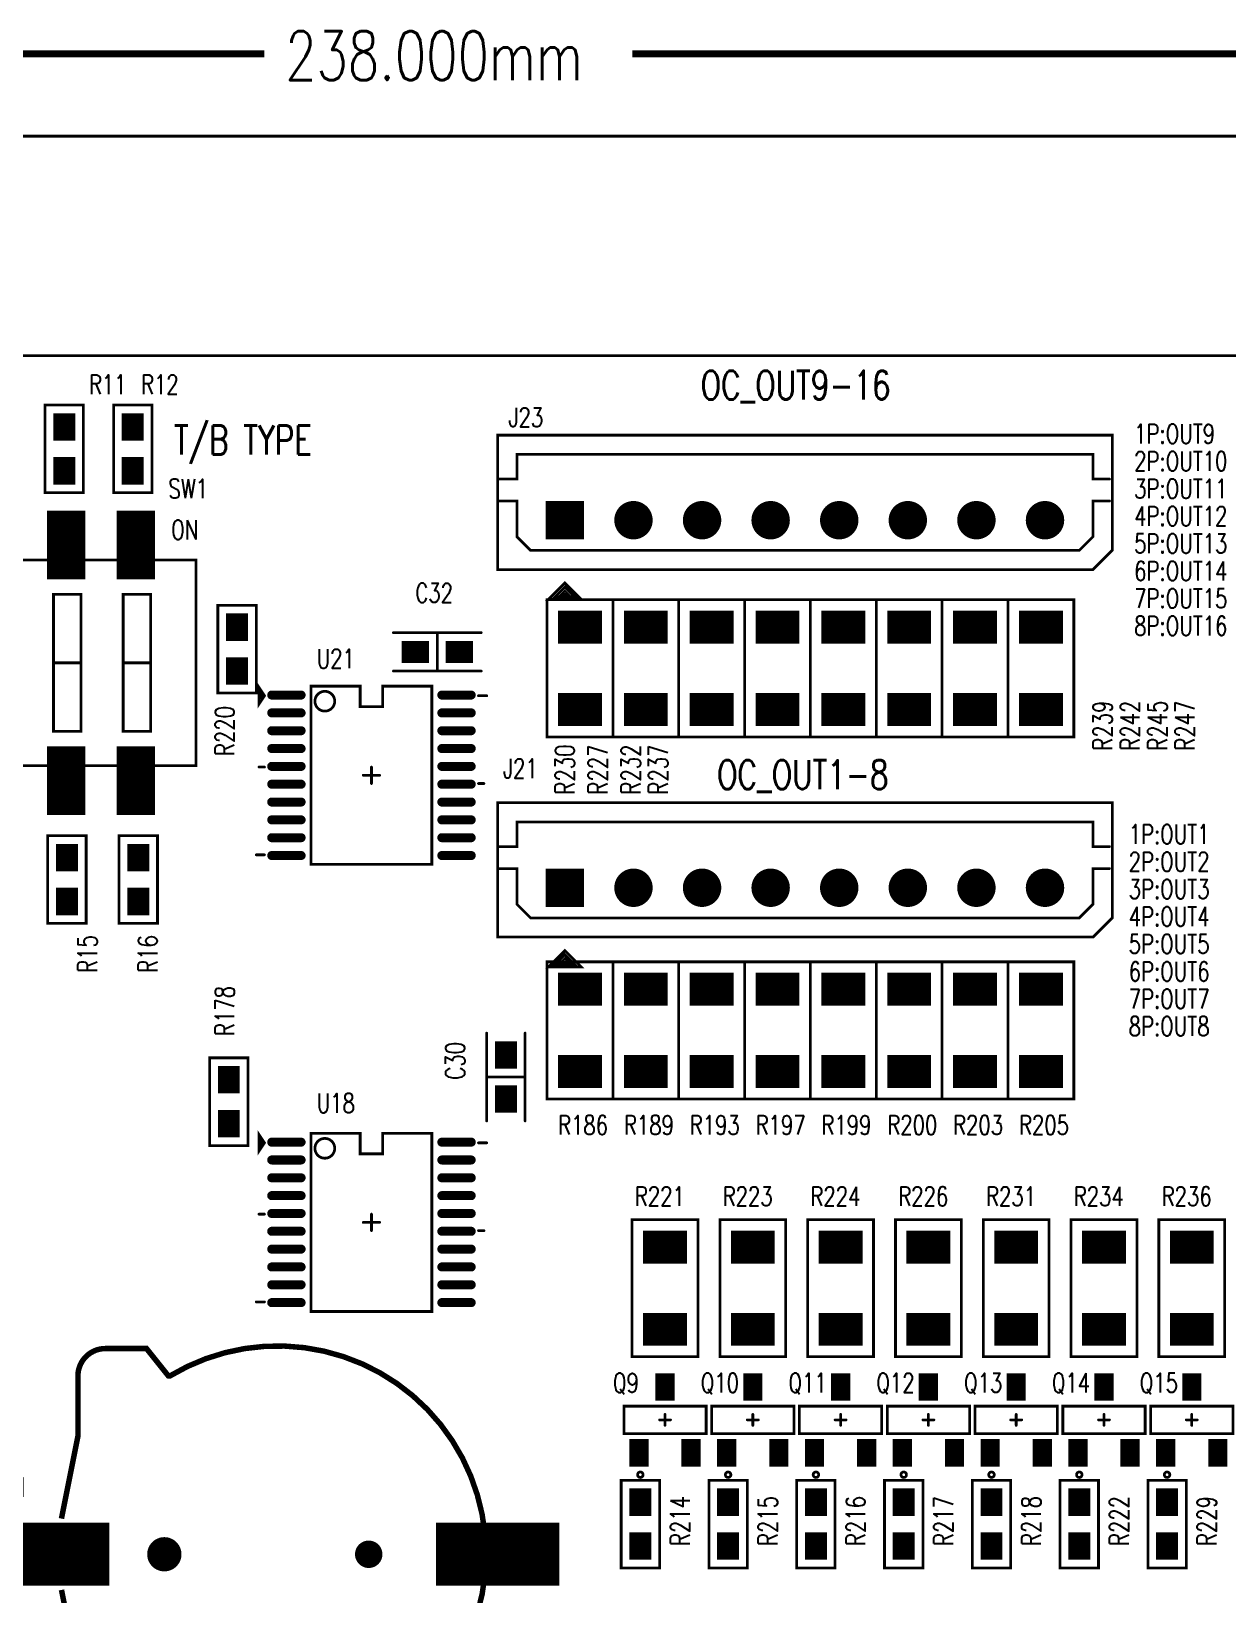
# Model space of a CAD drawing. Extents: x -22 to 239, y -29 to 162.
# Drawn here: x 103.8 to 147.4, y 104.8 to 161.8 of the extents above; entities that cross this region are included whole.
import ezdxf

# ---------------------------------------------------------------- set-up
doc = ezdxf.new("R2010")
doc.units = 0
doc.linetypes.add('TRMIDX_2048', pattern=[2, 1, 1])
for name, color, linetype in [('2D_LINE_00', 150, 'CONTINUOUS'), ('BOARD_OUTLINE_00', 255, 'CONTINUOUS'), ('DIMENSION1_01', 255, 'CONTINUOUS'), ('DIMENSION2_01', 255, 'CONTINUOUS'), ('DRIL_NPLTE_THRU_01', 5, 'CONTINUOUS'), ('DRIL_NPLTE_THRU_02', 106, 'CONTINUOUS'), ('DRIL_NPLTE_THRU_03', 96, 'CONTINUOUS'), ('DRIL_NPLTE_THRU_04', 34, 'CONTINUOUS'), ('DRIL_PLTE_THRU_01', 5, 'CONTINUOUS'), ('DRIL_PLTE_THRU_02', 106, 'CONTINUOUS'), ('DRIL_PLTE_THRU_03', 96, 'CONTINUOUS'), ('DRIL_PLTE_THRU_04', 34, 'CONTINUOUS'), ('DRIL_SYMBOL', 255, 'CONTINUOUS'), ('PADS_BOT', 43, 'CONTINUOUS'), ('PADS_INNER', 186, 'CONTINUOUS'), ('PADS_TOP', 186, 'CONTINUOUS'), ('PART_NAME_01', 3, 'CONTINUOUS'), ('PART_TOP_2DLINE_00', 150, 'CONTINUOUS'), ('PART_TOP_2DLINE_01', 150, 'CONTINUOUS'), ('PART_TOP_TEXT_126', 255, 'CONTINUOUS'), ('TEXT_01', 130, 'CONTINUOUS'), ('TEXT_126', 255, 'CONTINUOUS')]:
    doc.layers.add(name, color=color, linetype=linetype)
doc.styles.add('W0$1', font='simplex', dxfattribs={"width": 0.75})
doc.styles.add('W0$15', font='simplex', dxfattribs={"width": 0.75})
doc.styles.add('W0$254', font='simplex', dxfattribs={"width": 0.75})

# ---------------------------------------------------------------- blocks, each defined once
blk = doc.blocks.new('BOARD_100')
at = {"layer": 'BOARD_OUTLINE_00', "const_width": 0.1}
blk.add_lwpolyline([(0, -1, -0.414214), (1, 0), (237, 0, -0.414214), (238, -1), (238, -149, -0.414214), (237, -150), (1, -150, -0.414214), (0, -149)], format="xyb", close=True, dxfattribs=at)
blk = doc.blocks.new('D_1dfeghi_98')
at = {"layer": 'DIMENSION1_01', "linetype": 'TRMIDX_2048', "const_width": 0.254}
blk.add_lwpolyline([(0, 11), (112.292, 11)], dxfattribs=at)
at = {"layer": 'DIMENSION2_01', "linetype": 'TRMIDX_2048', "const_width": 0.254}
blk.add_lwpolyline([(238, 11), (125.708, 11)], dxfattribs=at)
at = {"layer": 'TEXT_01', "style": 'W0$254', "width": 0.75}
blk.add_text('238.000mm', height=1.778, dxfattribs=at).set_placement((113.054, 10.047))
blk = doc.blocks.new('DRAWING_130')
at = {"layer": '2D_LINE_00', "const_width": 0.1}
blk.add_lwpolyline([(0.052, -1.226), (238.052, -1.226), (238.052, -9.226), (0.052, -9.226)], close=True, dxfattribs=at)
blk = doc.blocks.new('SMOOTH_0$1')
at = {"const_width": 0.05}
blk.add_lwpolyline([(-0.025, 0, 1), (0.025, 0, 1)], format="xyb", close=True, dxfattribs=at)
blk = doc.blocks.new('PART_BODY_TOP_31')
at = {"layer": 'PART_TOP_2DLINE_00', "const_width": 0.1}
for points in [[(8.75, 2.29), (9.35, 2.89), (8.15, 2.89), (8.75, 2.29)], [(11.2, -0.7), (10.5, -0.7), (10.5, 0.6), (10, 1.1), (-10, 1.1), (-10.5, 0.6), (-10.5, -0.7), (-11.1, -0.7)], [(11.2, -1.5), (10.5, -1.5), (10.5, -2.4), (-10.5, -2.4), (-10.5, -1.5), (-11.1, -1.5)]]:
    blk.add_lwpolyline(points, dxfattribs=at)
blk.add_lwpolyline([(11.2, -3.1), (11.2, 1.8), (-10.5, 1.8), (-11.2, 1.1), (-11.2, -3.1)], close=True, dxfattribs=at)
at = {"layer": 'PART_TOP_2DLINE_01', "const_width": 0.1}
for points in [[(8.75, 2.44), (9.1, 2.79), (8.4, 2.79), (8.75, 2.44)], [(8.75, 2.59), (8.85, 2.69), (8.65, 2.69), (8.75, 2.59)]]:
    blk.add_lwpolyline(points, dxfattribs=at)
at = {"layer": 'PART_TOP_2DLINE_00'}
for p in [(8.15, 2.89), (9.35, 2.89), (8.75, 2.29), (8.75, 2.29), (-10.5, 1.8), (11.2, 1.8), (-11.2, 1.1), (-10, 1.1), (10, 1.1), (-10.5, 0.6), (10.5, 0.6), (-11.1, -0.7), (-10.5, -0.7), (10.5, -0.7), (11.2, -0.7), (-11.1, -1.5), (-10.5, -1.5), (10.5, -1.5), (11.2, -1.5), (-10.5, -2.4), (10.5, -2.4), (-11.2, -3.1), (11.2, -3.1)]:
    blk.add_blockref('SMOOTH_0$1', p, dxfattribs=at)
at = {"layer": 'PART_TOP_2DLINE_01'}
for p in [(8.4, 2.79), (8.65, 2.69), (8.75, 2.59), (8.75, 2.59), (8.75, 2.44), (8.75, 2.44), (8.85, 2.69), (9.1, 2.79)]:
    blk.add_blockref('SMOOTH_0$1', p, dxfattribs=at)
blk = doc.blocks.new('DRIL_SYMBOL_0$9')
at = {"layer": 'DRIL_SYMBOL', "const_width": 0.0508}
for points in [[(-0.254, 0), (0.254, 0)], [(0, -0.254), (0, 0.254)]]:
    blk.add_lwpolyline(points, dxfattribs=at)
blk = doc.blocks.new('DRIL_HOLE_0$9')
at = {"const_width": 0.45}
blk.add_lwpolyline([(-0.225, 0, 1), (0.225, 0, 1)], format="xyb", close=True, dxfattribs=at)
blk.add_blockref('DRIL_SYMBOL_0$9', (0, 0))
blk = doc.blocks.new('PAD_19')
at = {"const_width": 0.7}
blk.add_lwpolyline([(0, -0.35, 1), (0, 0.35, 1)], format="xyb", close=True, dxfattribs=at)
blk = doc.blocks.new('PAD_20')
at = {"const_width": 1.4}
blk.add_lwpolyline([(-0.7, 0), (0.7, 0)], dxfattribs=at)
blk = doc.blocks.new('STK_TOP_132')
at = {"layer": 'DRIL_PLTE_THRU_01'}
blk.add_blockref('DRIL_HOLE_0$9', (0, 0), dxfattribs=at)
at = {"layer": 'DRIL_PLTE_THRU_02'}
blk.add_blockref('DRIL_HOLE_0$9', (0, 0), dxfattribs=at)
at = {"layer": 'DRIL_PLTE_THRU_03'}
blk.add_blockref('DRIL_HOLE_0$9', (0, 0), dxfattribs=at)
at = {"layer": 'DRIL_PLTE_THRU_04'}
blk.add_blockref('DRIL_HOLE_0$9', (0, 0), dxfattribs=at)
at = {"layer": 'PADS_BOT'}
blk.add_blockref('PAD_20', (0, 0), dxfattribs=at)
at = {"layer": 'PADS_INNER'}
blk.add_blockref('PAD_19', (0, 0), dxfattribs=at)
at = {"layer": 'PADS_TOP'}
blk.add_blockref('PAD_20', (0, 0), dxfattribs=at)
blk = doc.blocks.new('STK_TOP_131')
at = {"layer": 'DRIL_PLTE_THRU_01'}
blk.add_blockref('DRIL_HOLE_0$9', (0, 0), dxfattribs=at)
at = {"layer": 'DRIL_PLTE_THRU_02'}
blk.add_blockref('DRIL_HOLE_0$9', (0, 0), dxfattribs=at)
at = {"layer": 'DRIL_PLTE_THRU_03'}
blk.add_blockref('DRIL_HOLE_0$9', (0, 0), dxfattribs=at)
at = {"layer": 'DRIL_PLTE_THRU_04'}
blk.add_blockref('DRIL_HOLE_0$9', (0, 0), dxfattribs=at)
at = {"layer": 'PADS_BOT'}
blk.add_blockref('PAD_19', (0, 0), dxfattribs=at)
at = {"layer": 'PADS_INNER'}
blk.add_blockref('PAD_19', (0, 0), dxfattribs=at)
at = {"layer": 'PADS_TOP'}
blk.add_blockref('PAD_19', (0, 0), dxfattribs=at)
blk = doc.blocks.new('SYM_TOP_34')
for name, p in [('PART_BODY_TOP_31', (0, 0)), ('STK_TOP_131', (-8.75, 0)), ('STK_TOP_131', (-6.25, 0)), ('STK_TOP_131', (-3.75, 0)), ('STK_TOP_131', (-1.25, 0)), ('STK_TOP_131', (1.25, 0)), ('STK_TOP_131', (3.75, 0)), ('STK_TOP_131', (6.25, 0)), ('STK_TOP_132', (8.75, 0))]:
    blk.add_blockref(name, p)
blk = doc.blocks.new('PART_TOP_40')
blk.add_blockref('SYM_TOP_34', (0, 0))
at = {"layer": 'PART_NAME_01', "style": 'W0$1', "width": 0.75}
blk.add_text('J21', height=0.7, rotation=180, dxfattribs=at).set_placement((11, -4))
blk = doc.blocks.new('PART_TOP_41')
blk.add_blockref('SYM_TOP_34', (0, 0))
at = {"layer": 'PART_NAME_01', "style": 'W0$1', "width": 0.75}
blk.add_text('J23', height=0.7, rotation=180, dxfattribs=at).set_placement((10.8, -3.4))
blk = doc.blocks.new('PART_BODY_TOP_36')
at = {"layer": 'PART_TOP_2DLINE_00', "const_width": 0.1}
for points in [[(-1.599946, 0.700024), (1.599946, 0.700024)], [(0, 0.700024), (0, -0.700024)], [(-1.599946, -0.700024), (1.599946, -0.700024)]]:
    blk.add_lwpolyline(points, dxfattribs=at)
at = {"layer": 'PART_TOP_2DLINE_00'}
for p in [(-1.599946, 0.700024), (0, 0.700024), (1.599946, 0.700024), (-1.599946, -0.700024), (0, -0.700024), (1.599946, -0.700024)]:
    blk.add_blockref('SMOOTH_0$1', p, dxfattribs=at)
blk = doc.blocks.new('DRIL_HOLE_0')
blk.add_lwpolyline([(0, 0, 1), (0, 0, 1)], format="xyb", close=True)
blk = doc.blocks.new('PAD_1')
blk.add_lwpolyline([(0, 0, 1), (0, 0, 1)], format="xyb", close=True)
blk = doc.blocks.new('PAD_25')
at = {"const_width": 0.8}
blk.add_lwpolyline([(-0.5, 0), (0.5, 0)], dxfattribs=at)
blk = doc.blocks.new('STK_TOP_43')
at = {"layer": 'DRIL_NPLTE_THRU_01'}
blk.add_blockref('DRIL_HOLE_0', (0, 0), dxfattribs=at)
at = {"layer": 'DRIL_NPLTE_THRU_02'}
blk.add_blockref('DRIL_HOLE_0', (0, 0), dxfattribs=at)
at = {"layer": 'DRIL_NPLTE_THRU_03'}
blk.add_blockref('DRIL_HOLE_0', (0, 0), dxfattribs=at)
at = {"layer": 'DRIL_NPLTE_THRU_04'}
blk.add_blockref('DRIL_HOLE_0', (0, 0), dxfattribs=at)
at = {"layer": 'PADS_BOT'}
blk.add_blockref('PAD_1', (0, 0), dxfattribs=at)
at = {"layer": 'PADS_INNER'}
blk.add_blockref('PAD_1', (0, 0), dxfattribs=at)
at = {"layer": 'PADS_TOP'}
blk.add_blockref('PAD_25', (0, 0), dxfattribs=at)
blk = doc.blocks.new('SYM_TOP_39')
for name, p in [('PART_BODY_TOP_36', (0, 0)), ('STK_TOP_43', (-0.8001, 0)), ('STK_TOP_43', (0.8001, 0))]:
    blk.add_blockref(name, p)
blk = doc.blocks.new('PART_TOP_73')
blk.add_blockref('SYM_TOP_39', (0, 0))
at = {"layer": 'PART_NAME_01', "style": 'W0$1', "width": 0.75}
blk.add_text('C30', height=0.7, rotation=180, dxfattribs=at).set_placement((0.1, -1.5))
blk = doc.blocks.new('PART_TOP_75')
blk.add_blockref('SYM_TOP_39', (0, 0))
at = {"layer": 'PART_NAME_01', "style": 'W0$1', "width": 0.75}
blk.add_text('C32', height=0.7, rotation=180, dxfattribs=at).set_placement((0.8, -1.8))
blk = doc.blocks.new('PART_BODY_TOP_45')
at = {"layer": 'PART_TOP_2DLINE_00', "const_width": 0.1}
blk.add_lwpolyline([(-1.599946, 0.700024), (1.599946, 0.700024), (1.599946, -0.700024), (-1.599946, -0.700024), (-1.599946, 0.700024)], dxfattribs=at)
at = {"layer": 'PART_TOP_2DLINE_00'}
for p in [(-1.599946, 0.700024), (-1.599946, 0.700024), (1.599946, 0.700024), (-1.599946, -0.700024), (1.599946, -0.700024)]:
    blk.add_blockref('SMOOTH_0$1', p, dxfattribs=at)
blk = doc.blocks.new('SYM_TOP_48')
for name, p in [('PART_BODY_TOP_45', (0, 0)), ('STK_TOP_43', (-0.8001, 0)), ('STK_TOP_43', (0.8001, 0))]:
    blk.add_blockref(name, p)
blk = doc.blocks.new('PART_TOP_176')
blk.add_blockref('SYM_TOP_48', (0, 0))
at = {"layer": 'PART_NAME_01', "style": 'W0$1', "width": 0.75}
blk.add_text('R11', height=0.7, rotation=270, dxfattribs=at).set_placement((2, -0.9))
blk = doc.blocks.new('PART_TOP_187')
blk.add_blockref('SYM_TOP_48', (0, 0))
at = {"layer": 'PART_NAME_01', "style": 'W0$1', "width": 0.75}
blk.add_text('R12', height=0.7, rotation=270, dxfattribs=at).set_placement((2, -0.3))
blk = doc.blocks.new('PART_TOP_220')
blk.add_blockref('SYM_TOP_48', (0, 0))
at = {"layer": 'PART_NAME_01', "style": 'W0$1', "width": 0.75}
blk.add_text('R15', height=0.7, dxfattribs=at).set_placement((-3.4, -1.1))
blk = doc.blocks.new('PART_TOP_231')
blk.add_blockref('SYM_TOP_48', (0, 0))
at = {"layer": 'PART_NAME_01', "style": 'W0$1', "width": 0.75}
blk.add_text('R16', height=0.7, dxfattribs=at).set_placement((-3.4, -0.7))
blk = doc.blocks.new('PART_TOP_251')
blk.add_blockref('SYM_TOP_48', (0, 0))
at = {"layer": 'PART_NAME_01', "style": 'W0$1', "width": 0.75}
blk.add_text('R178', height=0.7, rotation=180, dxfattribs=at).set_placement((-2.4, 0.2))
blk = doc.blocks.new('PART_TOP_276')
blk.add_blockref('SYM_TOP_48', (0, 0))
at = {"layer": 'PART_NAME_01', "style": 'W0$1', "width": 0.75}
blk.add_text('R214', height=0.7, dxfattribs=at).set_placement((-0.8, -1.8))
blk = doc.blocks.new('PART_TOP_277')
blk.add_blockref('SYM_TOP_48', (0, 0))
at = {"layer": 'PART_NAME_01', "style": 'W0$1', "width": 0.75}
blk.add_text('R215', height=0.7, dxfattribs=at).set_placement((-0.8, -1.8))
blk = doc.blocks.new('PART_TOP_278')
blk.add_blockref('SYM_TOP_48', (0, 0))
at = {"layer": 'PART_NAME_01', "style": 'W0$1', "width": 0.75}
blk.add_text('R216', height=0.7, dxfattribs=at).set_placement((-0.8, -1.8))
blk = doc.blocks.new('PART_TOP_279')
blk.add_blockref('SYM_TOP_48', (0, 0))
at = {"layer": 'PART_NAME_01', "style": 'W0$1', "width": 0.75}
blk.add_text('R217', height=0.7, dxfattribs=at).set_placement((-0.8, -1.8))
blk = doc.blocks.new('PART_TOP_280')
blk.add_blockref('SYM_TOP_48', (0, 0))
at = {"layer": 'PART_NAME_01', "style": 'W0$1', "width": 0.75}
blk.add_text('R218', height=0.7, dxfattribs=at).set_placement((-0.8, -1.8))
blk = doc.blocks.new('PART_TOP_283')
blk.add_blockref('SYM_TOP_48', (0, 0))
at = {"layer": 'PART_NAME_01', "style": 'W0$1', "width": 0.75}
blk.add_text('R220', height=0.7, rotation=180, dxfattribs=at).set_placement((3.9, -0.1))
blk = doc.blocks.new('PART_TOP_284')
blk.add_blockref('SYM_TOP_48', (0, 0))
at = {"layer": 'PART_NAME_01', "style": 'W0$1', "width": 0.75}
blk.add_text('R222', height=0.7, dxfattribs=at).set_placement((-0.8, -1.8))
blk = doc.blocks.new('PART_TOP_287')
blk.add_blockref('SYM_TOP_48', (0, 0))
at = {"layer": 'PART_NAME_01', "style": 'W0$1', "width": 0.75}
blk.add_text('R229', height=0.7, dxfattribs=at).set_placement((-0.8, -1.8))
blk = doc.blocks.new('PART_BODY_TOP_47')
at = {"layer": 'PART_TOP_2DLINE_00', "const_width": 0.1}
blk.add_lwpolyline([(-2.500122, 1.199896), (2.500122, 1.199896), (2.500122, -1.199896), (-2.500122, -1.199896), (-2.500122, 1.199896)], dxfattribs=at)
at = {"layer": 'PART_TOP_2DLINE_00'}
for p in [(-2.500122, 1.199896), (-2.500122, 1.199896), (2.500122, 1.199896), (-2.500122, -1.199896), (2.500122, -1.199896)]:
    blk.add_blockref('SMOOTH_0$1', p, dxfattribs=at)
blk = doc.blocks.new('PAD_32')
at = {"const_width": 1.2}
blk.add_lwpolyline([(-0.8, 0), (0.8, 0)], dxfattribs=at)
blk = doc.blocks.new('STK_TOP_45')
at = {"layer": 'DRIL_NPLTE_THRU_01'}
blk.add_blockref('DRIL_HOLE_0', (0, 0), dxfattribs=at)
at = {"layer": 'DRIL_NPLTE_THRU_02'}
blk.add_blockref('DRIL_HOLE_0', (0, 0), dxfattribs=at)
at = {"layer": 'DRIL_NPLTE_THRU_03'}
blk.add_blockref('DRIL_HOLE_0', (0, 0), dxfattribs=at)
at = {"layer": 'DRIL_NPLTE_THRU_04'}
blk.add_blockref('DRIL_HOLE_0', (0, 0), dxfattribs=at)
at = {"layer": 'PADS_BOT'}
blk.add_blockref('PAD_1', (0, 0), dxfattribs=at)
at = {"layer": 'PADS_INNER'}
blk.add_blockref('PAD_1', (0, 0), dxfattribs=at)
at = {"layer": 'PADS_TOP', "rotation": 90}
blk.add_blockref('PAD_32', (0, 0), dxfattribs=at)
blk = doc.blocks.new('SYM_TOP_50')
for name, p in [('PART_BODY_TOP_47', (0, 0)), ('STK_TOP_45', (-1.500124, 0)), ('STK_TOP_45', (1.500124, 0))]:
    blk.add_blockref(name, p)
blk = doc.blocks.new('PART_TOP_483')
blk.add_blockref('SYM_TOP_50', (0, 0))
at = {"layer": 'PART_NAME_01', "style": 'W0$1', "width": 0.75}
blk.add_text('R186', height=0.7, rotation=270, dxfattribs=at).set_placement((-3.8, 0.8))
blk = doc.blocks.new('PART_TOP_485')
blk.add_blockref('SYM_TOP_50', (0, 0))
at = {"layer": 'PART_NAME_01', "style": 'W0$1', "width": 0.75}
blk.add_text('R189', height=0.7, rotation=270, dxfattribs=at).set_placement((-3.8, 0.8))
blk = doc.blocks.new('PART_TOP_486')
blk.add_blockref('SYM_TOP_50', (0, 0))
at = {"layer": 'PART_NAME_01', "style": 'W0$1', "width": 0.75}
blk.add_text('R193', height=0.7, rotation=270, dxfattribs=at).set_placement((-3.8, 0.8))
blk = doc.blocks.new('PART_TOP_488')
blk.add_blockref('SYM_TOP_50', (0, 0))
at = {"layer": 'PART_NAME_01', "style": 'W0$1', "width": 0.75}
blk.add_text('R197', height=0.7, rotation=270, dxfattribs=at).set_placement((-3.8, 0.8))
blk = doc.blocks.new('PART_TOP_490')
blk.add_blockref('SYM_TOP_50', (0, 0))
at = {"layer": 'PART_NAME_01', "style": 'W0$1', "width": 0.75}
blk.add_text('R199', height=0.7, rotation=270, dxfattribs=at).set_placement((-3.8, 0.8))
blk = doc.blocks.new('PART_TOP_491')
blk.add_blockref('SYM_TOP_50', (0, 0))
at = {"layer": 'PART_NAME_01', "style": 'W0$1', "width": 0.75}
blk.add_text('R200', height=0.7, rotation=270, dxfattribs=at).set_placement((-3.8, 0.8))
blk = doc.blocks.new('PART_TOP_492')
blk.add_blockref('SYM_TOP_50', (0, 0))
at = {"layer": 'PART_NAME_01', "style": 'W0$1', "width": 0.75}
blk.add_text('R203', height=0.7, rotation=270, dxfattribs=at).set_placement((-3.8, 0.8))
blk = doc.blocks.new('PART_TOP_493')
blk.add_blockref('SYM_TOP_50', (0, 0))
at = {"layer": 'PART_NAME_01', "style": 'W0$1', "width": 0.75}
blk.add_text('R205', height=0.7, rotation=270, dxfattribs=at).set_placement((-3.8, 0.8))
blk = doc.blocks.new('PART_TOP_494')
blk.add_blockref('SYM_TOP_50', (0, 0))
at = {"layer": 'PART_NAME_01', "style": 'W0$1', "width": 0.75}
blk.add_text('R221', height=0.7, rotation=270, dxfattribs=at).set_placement((3, 1.1))
blk = doc.blocks.new('PART_TOP_495')
blk.add_blockref('SYM_TOP_50', (0, 0))
at = {"layer": 'PART_NAME_01', "style": 'W0$1', "width": 0.75}
blk.add_text('R223', height=0.7, rotation=270, dxfattribs=at).set_placement((3, 1.1))
blk = doc.blocks.new('PART_TOP_496')
blk.add_blockref('SYM_TOP_50', (0, 0))
at = {"layer": 'PART_NAME_01', "style": 'W0$1', "width": 0.75}
blk.add_text('R224', height=0.7, rotation=270, dxfattribs=at).set_placement((3, 1.1))
blk = doc.blocks.new('PART_TOP_497')
blk.add_blockref('SYM_TOP_50', (0, 0))
at = {"layer": 'PART_NAME_01', "style": 'W0$1', "width": 0.75}
blk.add_text('R226', height=0.7, rotation=270, dxfattribs=at).set_placement((3, 1.1))
blk = doc.blocks.new('PART_TOP_498')
blk.add_blockref('SYM_TOP_50', (0, 0))
at = {"layer": 'PART_NAME_01', "style": 'W0$1', "width": 0.75}
blk.add_text('R227', height=0.7, dxfattribs=at).set_placement((-4.6, 1.4))
blk = doc.blocks.new('PART_TOP_499')
blk.add_blockref('SYM_TOP_50', (0, 0))
at = {"layer": 'PART_NAME_01', "style": 'W0$1', "width": 0.75}
blk.add_text('R230', height=0.7, dxfattribs=at).set_placement((-4.6, 0.2))
blk = doc.blocks.new('PART_TOP_500')
blk.add_blockref('SYM_TOP_50', (0, 0))
at = {"layer": 'PART_NAME_01', "style": 'W0$1', "width": 0.75}
blk.add_text('R231', height=0.7, rotation=270, dxfattribs=at).set_placement((3, 1.1))
blk = doc.blocks.new('PART_TOP_501')
blk.add_blockref('SYM_TOP_50', (0, 0))
at = {"layer": 'PART_NAME_01', "style": 'W0$1', "width": 0.75}
blk.add_text('R232', height=0.7, dxfattribs=at).set_placement((-4.6, 2.6))
blk = doc.blocks.new('PART_TOP_502')
blk.add_blockref('SYM_TOP_50', (0, 0))
at = {"layer": 'PART_NAME_01', "style": 'W0$1', "width": 0.75}
blk.add_text('R234', height=0.7, rotation=270, dxfattribs=at).set_placement((3, 1.1))
blk = doc.blocks.new('PART_TOP_503')
blk.add_blockref('SYM_TOP_50', (0, 0))
at = {"layer": 'PART_NAME_01', "style": 'W0$1', "width": 0.75}
blk.add_text('R236', height=0.7, rotation=270, dxfattribs=at).set_placement((3, 1.1))
blk = doc.blocks.new('PART_TOP_504')
blk.add_blockref('SYM_TOP_50', (0, 0))
at = {"layer": 'PART_NAME_01', "style": 'W0$1', "width": 0.75}
blk.add_text('R237', height=0.7, dxfattribs=at).set_placement((-4.6, 4))
blk = doc.blocks.new('PART_TOP_505')
blk.add_blockref('SYM_TOP_50', (0, 0))
at = {"layer": 'PART_NAME_01', "style": 'W0$1', "width": 0.75}
blk.add_text('R239', height=0.7, dxfattribs=at).set_placement((-3, -9.8))
blk = doc.blocks.new('PART_TOP_507')
blk.add_blockref('SYM_TOP_50', (0, 0))
at = {"layer": 'PART_NAME_01', "style": 'W0$1', "width": 0.75}
blk.add_text('R242', height=0.7, dxfattribs=at).set_placement((-3, -8.4))
blk = doc.blocks.new('PART_TOP_508')
blk.add_blockref('SYM_TOP_50', (0, 0))
at = {"layer": 'PART_NAME_01', "style": 'W0$1', "width": 0.75}
blk.add_text('R245', height=0.7, dxfattribs=at).set_placement((-3, -7))
blk = doc.blocks.new('PART_TOP_509')
blk.add_blockref('SYM_TOP_50', (0, 0))
at = {"layer": 'PART_NAME_01', "style": 'W0$1', "width": 0.75}
blk.add_text('R247', height=0.7, dxfattribs=at).set_placement((-3, -5.6))
blk = doc.blocks.new('PART_BODY_TOP_27')
at = {"layer": 'PART_TOP_2DLINE_00', "const_width": 0.1}
for points in [[(-1.5, 0.5), (1.5, 0.5), (1.5, -0.5), (-1.5, -0.5), (-1.5, 0.5)], [(-0.2, 0), (0.2, 0)], [(0, -0.2), (0, 0.2)]]:
    blk.add_lwpolyline(points, dxfattribs=at)
blk.add_lwpolyline([(-1, -2, 1), (-0.8, -2, 1)], format="xyb", close=True, dxfattribs=at)
at = {"layer": 'PART_TOP_2DLINE_00'}
for p in [(-1.5, 0.5), (-1.5, 0.5), (-0.2, 0), (0, 0.2), (0.2, 0), (1.5, 0.5), (-1.5, -0.5), (0, -0.2), (1.5, -0.5)]:
    blk.add_blockref('SMOOTH_0$1', p, dxfattribs=at)
blk = doc.blocks.new('PAD_6')
at = {"const_width": 0.7}
blk.add_lwpolyline([(-0.5, 0), (0.5, 0)], dxfattribs=at)
blk = doc.blocks.new('STK_TOP_109')
at = {"layer": 'DRIL_PLTE_THRU_01'}
blk.add_blockref('DRIL_HOLE_0', (0, 0), dxfattribs=at)
at = {"layer": 'DRIL_PLTE_THRU_02'}
blk.add_blockref('DRIL_HOLE_0', (0, 0), dxfattribs=at)
at = {"layer": 'DRIL_PLTE_THRU_03'}
blk.add_blockref('DRIL_HOLE_0', (0, 0), dxfattribs=at)
at = {"layer": 'DRIL_PLTE_THRU_04'}
blk.add_blockref('DRIL_HOLE_0', (0, 0), dxfattribs=at)
at = {"layer": 'PADS_BOT'}
blk.add_blockref('PAD_1', (0, 0), dxfattribs=at)
at = {"layer": 'PADS_INNER'}
blk.add_blockref('PAD_1', (0, 0), dxfattribs=at)
at = {"layer": 'PADS_TOP', "rotation": 90}
blk.add_blockref('PAD_6', (0, 0), dxfattribs=at)
blk = doc.blocks.new('SYM_TOP_30')
for name, p in [('STK_TOP_109', (0, 1.2)), ('PART_BODY_TOP_27', (0, 0)), ('STK_TOP_109', (-0.95, -1.2)), ('STK_TOP_109', (0.95, -1.2))]:
    blk.add_blockref(name, p)
blk = doc.blocks.new('PART_TOP_520')
blk.add_blockref('SYM_TOP_30', (0, 0))
at = {"layer": 'PART_NAME_01', "style": 'W0$1', "width": 0.75}
blk.add_text('Q10', height=0.7, dxfattribs=at).set_placement((-1.9, 1))
blk = doc.blocks.new('PART_TOP_521')
blk.add_blockref('SYM_TOP_30', (0, 0))
at = {"layer": 'PART_NAME_01', "style": 'W0$1', "width": 0.75}
blk.add_text('Q11', height=0.7, dxfattribs=at).set_placement((-1.9, 1))
blk = doc.blocks.new('PART_TOP_522')
blk.add_blockref('SYM_TOP_30', (0, 0))
at = {"layer": 'PART_NAME_01', "style": 'W0$1', "width": 0.75}
blk.add_text('Q12', height=0.7, dxfattribs=at).set_placement((-1.9, 1))
blk = doc.blocks.new('PART_TOP_523')
blk.add_blockref('SYM_TOP_30', (0, 0))
at = {"layer": 'PART_NAME_01', "style": 'W0$1', "width": 0.75}
blk.add_text('Q13', height=0.7, dxfattribs=at).set_placement((-1.9, 1))
blk = doc.blocks.new('PART_TOP_524')
blk.add_blockref('SYM_TOP_30', (0, 0))
at = {"layer": 'PART_NAME_01', "style": 'W0$1', "width": 0.75}
blk.add_text('Q14', height=0.7, dxfattribs=at).set_placement((-1.9, 1))
blk = doc.blocks.new('PART_TOP_525')
blk.add_blockref('SYM_TOP_30', (0, 0))
at = {"layer": 'PART_NAME_01', "style": 'W0$1', "width": 0.75}
blk.add_text('Q15', height=0.7, dxfattribs=at).set_placement((-1.9, 1))
blk = doc.blocks.new('PART_TOP_534')
blk.add_blockref('SYM_TOP_30', (0, 0))
at = {"layer": 'PART_NAME_01', "style": 'W0$1', "width": 0.75}
blk.add_text('Q9', height=0.7, dxfattribs=at).set_placement((-1.9, 1))
blk = doc.blocks.new('PART_BODY_TOP_18')
at = {"layer": 'PART_TOP_2DLINE_00', "const_width": 0.1}
for points in [[(-2.9, 3.9), (-2.9, 4.2)], [(0.3, 3.9), (0.3, 4.1)], [(-0.3, 0), (0.3, 0)], [(0, 0.3), (0, -0.3)], [(-3, -4), (-2.8, -4)], [(-0.3, -3.9), (-0.3, -4.1)], [(2.9, -3.9), (2.9, -4.2)]]:
    blk.add_lwpolyline(points, dxfattribs=at)
for points in [[(-3.25, 2.2), (-3.25, 0.4125), (-2.5, 0.4125), (-2.5, -0.4125), (-3.25, -0.4125), (-3.25, -2.2), (3.25, -2.2), (3.25, 2.2)], [(-2.9, -3.9), (-3.2, -4.1), (-2.6, -4.1)]]:
    blk.add_lwpolyline(points, close=True, dxfattribs=at)
blk.add_lwpolyline([(-3.0606, -1.7, 1), (-2.3394, -1.7, 1)], format="xyb", close=True, dxfattribs=at)
at = {"layer": 'PART_TOP_2DLINE_00'}
for p in [(-2.9, 4.2), (0.3, 4.1), (-2.9, 3.9), (0.3, 3.9), (-3.25, 2.2), (3.25, 2.2), (-3.25, 0.4125), (-2.5, 0.4125), (-0.3, 0), (0, 0.3), (0.3, 0), (-3.25, -0.4125), (-2.5, -0.4125), (0, -0.3), (-3.25, -2.2), (3.25, -2.2), (-3, -4), (-2.9, -3.9), (-2.8, -4), (-0.3, -3.9), (2.9, -3.9), (-3.2, -4.1), (-2.6, -4.1), (-0.3, -4.1), (2.9, -4.2)]:
    blk.add_blockref('SMOOTH_0$1', p, dxfattribs=at)
blk = doc.blocks.new('PAD_8')
at = {"const_width": 0.165}
blk.add_lwpolyline([(-0.535, -0.0825), (0.535, -0.0825, 1), (0.535, 0.0825), (-0.535, 0.0825, 1)], format="xyb", close=True, dxfattribs=at)
blk = doc.blocks.new('STK_TOP_42')
at = {"layer": 'DRIL_NPLTE_THRU_01'}
blk.add_blockref('DRIL_HOLE_0', (0, 0), dxfattribs=at)
at = {"layer": 'DRIL_NPLTE_THRU_02'}
blk.add_blockref('DRIL_HOLE_0', (0, 0), dxfattribs=at)
at = {"layer": 'DRIL_NPLTE_THRU_03'}
blk.add_blockref('DRIL_HOLE_0', (0, 0), dxfattribs=at)
at = {"layer": 'DRIL_NPLTE_THRU_04'}
blk.add_blockref('DRIL_HOLE_0', (0, 0), dxfattribs=at)
at = {"layer": 'PADS_BOT'}
blk.add_blockref('PAD_1', (0, 0), dxfattribs=at)
at = {"layer": 'PADS_INNER'}
blk.add_blockref('PAD_1', (0, 0), dxfattribs=at)
at = {"layer": 'PADS_TOP', "rotation": 90}
blk.add_blockref('PAD_8', (0, 0), dxfattribs=at)
blk = doc.blocks.new('SYM_TOP_21')
for name, p in [('PART_BODY_TOP_18', (0, 0)), ('STK_TOP_42', (-2.925, 3.1)), ('STK_TOP_42', (-2.275, 3.1)), ('STK_TOP_42', (-1.625, 3.1)), ('STK_TOP_42', (-0.975, 3.1)), ('STK_TOP_42', (-0.325, 3.1)), ('STK_TOP_42', (0.325, 3.1)), ('STK_TOP_42', (0.975, 3.1)), ('STK_TOP_42', (1.625, 3.1)), ('STK_TOP_42', (2.275, 3.1)), ('STK_TOP_42', (2.925, 3.1)), ('STK_TOP_42', (-2.925, -3.1)), ('STK_TOP_42', (-2.275, -3.1)), ('STK_TOP_42', (-1.625, -3.1)), ('STK_TOP_42', (-0.975, -3.1)), ('STK_TOP_42', (-0.325, -3.1)), ('STK_TOP_42', (0.325, -3.1)), ('STK_TOP_42', (0.975, -3.1)), ('STK_TOP_42', (1.625, -3.1)), ('STK_TOP_42', (2.275, -3.1)), ('STK_TOP_42', (2.925, -3.1))]:
    blk.add_blockref(name, p)
blk = doc.blocks.new('PART_TOP_555')
blk.add_blockref('SYM_TOP_21', (0, 0))
at = {"layer": 'PART_NAME_01', "style": 'W0$1', "width": 0.75}
blk.add_text('U18', height=0.7, rotation=90, dxfattribs=at).set_placement((-4, -2))
blk = doc.blocks.new('PART_TOP_557')
blk.add_blockref('SYM_TOP_21', (0, 0))
at = {"layer": 'PART_NAME_01', "style": 'W0$1', "width": 0.75}
blk.add_text('U21', height=0.7, rotation=90, dxfattribs=at).set_placement((-3.9, -2))
blk = doc.blocks.new('SMOOTH_0$15')
at = {"const_width": 0.075}
blk.add_lwpolyline([(-0.0375, 0, 1), (0.0375, 0, 1)], format="xyb", close=True, dxfattribs=at)
blk = doc.blocks.new('SMOOTH_0$2')
at = {"const_width": 0.1}
blk.add_lwpolyline([(-0.05, 0, 1), (0.05, 0, 1)], format="xyb", close=True, dxfattribs=at)
blk = doc.blocks.new('PART_BODY_TOP_101')
at = {"layer": 'PART_TOP_2DLINE_00', "const_width": 0.15}
for points in [[(10.5, 4), (10.5, 2)], [(-10, 3), (-8, 3)], [(9.5, 3), (11.5, 3)]]:
    blk.add_lwpolyline(points, dxfattribs=at)
at = {"layer": 'PART_TOP_2DLINE_01', "const_width": 0.2}
for points in [[(3.75, 6.5, 1.772905), (3.75, -6.5)], [(3.8, 6.5), (4.6, 7.5), (6.1, 7.5, -0.414214), (7.1, 6.5), (7.1, 4.3), (7.7, 1.3)], [(3.8, -6.5), (4.6, -7.5), (6.1, -7.5, 0.414214), (7.1, -6.5), (7.1, -4.3), (7.7, -1.3)]]:
    blk.add_lwpolyline(points, format="xyb", dxfattribs=at)
at = {"layer": 'PART_TOP_2DLINE_00'}
for p in [(10.5, 4), (-10, 3), (-8, 3), (9.5, 3), (11.5, 3), (10.5, 2)]:
    blk.add_blockref('SMOOTH_0$15', p, dxfattribs=at)
at = {"layer": 'PART_TOP_2DLINE_01'}
for p in [(4.6, 7.5), (6.1, 7.5), (3.75, 6.5), (3.8, 6.5), (3.75, -6.5), (3.8, -6.5), (4.6, -7.5), (6.1, -7.5)]:
    blk.add_blockref('SMOOTH_0$2', p, dxfattribs=at)
blk = doc.blocks.new('PAD_46')
at = {"const_width": 2.3}
blk.add_lwpolyline([(-2.25, 0), (2.25, 0)], dxfattribs=at)
blk = doc.blocks.new('STK_TOP_171')
at = {"layer": 'DRIL_NPLTE_THRU_01'}
blk.add_blockref('DRIL_HOLE_0', (0, 0), dxfattribs=at)
at = {"layer": 'DRIL_NPLTE_THRU_02'}
blk.add_blockref('DRIL_HOLE_0', (0, 0), dxfattribs=at)
at = {"layer": 'DRIL_NPLTE_THRU_03'}
blk.add_blockref('DRIL_HOLE_0', (0, 0), dxfattribs=at)
at = {"layer": 'DRIL_NPLTE_THRU_04'}
blk.add_blockref('DRIL_HOLE_0', (0, 0), dxfattribs=at)
at = {"layer": 'PADS_BOT'}
blk.add_blockref('PAD_1', (0, 0), dxfattribs=at)
at = {"layer": 'PADS_INNER'}
blk.add_blockref('PAD_1', (0, 0), dxfattribs=at)
at = {"layer": 'PADS_TOP'}
blk.add_blockref('PAD_46', (0, 0), dxfattribs=at)
blk = doc.blocks.new('DRIL_SYMBOL_1$25')
at = {"layer": 'DRIL_SYMBOL', "const_width": 0.0508}
for points in [[(-0.254, 0), (0.254, 0)], [(0, -0.254), (0, 0.254)]]:
    blk.add_lwpolyline(points, dxfattribs=at)
blk = doc.blocks.new('DRIL_HOLE_1$25')
at = {"const_width": 0.625}
blk.add_lwpolyline([(-0.3125, 0, 1), (0.3125, 0, 1)], format="xyb", close=True, dxfattribs=at)
blk.add_blockref('DRIL_SYMBOL_1$25', (0, 0))
blk = doc.blocks.new('PAD_47')
at = {"const_width": 0.625}
blk.add_lwpolyline([(0, -0.3125, 1), (0, 0.3125, 1)], format="xyb", close=True, dxfattribs=at)
blk = doc.blocks.new('STK_TOP_151')
at = {"layer": 'DRIL_NPLTE_THRU_01'}
blk.add_blockref('DRIL_HOLE_1$25', (0, 0), dxfattribs=at)
at = {"layer": 'DRIL_NPLTE_THRU_02'}
blk.add_blockref('DRIL_HOLE_1$25', (0, 0), dxfattribs=at)
at = {"layer": 'DRIL_NPLTE_THRU_03'}
blk.add_blockref('DRIL_HOLE_1$25', (0, 0), dxfattribs=at)
at = {"layer": 'DRIL_NPLTE_THRU_04'}
blk.add_blockref('DRIL_HOLE_1$25', (0, 0), dxfattribs=at)
at = {"layer": 'PADS_BOT'}
blk.add_blockref('PAD_47', (0, 0), dxfattribs=at)
at = {"layer": 'PADS_INNER'}
blk.add_blockref('PAD_47', (0, 0), dxfattribs=at)
at = {"layer": 'PADS_TOP'}
blk.add_blockref('PAD_47', (0, 0), dxfattribs=at)
blk = doc.blocks.new('DRIL_SYMBOL_1')
at = {"layer": 'DRIL_SYMBOL', "const_width": 0.0508}
for points in [[(-0.254, 0), (0.254, 0)], [(0, -0.254), (0, 0.254)]]:
    blk.add_lwpolyline(points, dxfattribs=at)
blk = doc.blocks.new('DRIL_HOLE_1')
at = {"const_width": 0.5}
blk.add_lwpolyline([(-0.25, 0, 1), (0.25, 0, 1)], format="xyb", close=True, dxfattribs=at)
blk.add_blockref('DRIL_SYMBOL_1', (0, 0))
blk = doc.blocks.new('PAD_2')
at = {"const_width": 0.5}
blk.add_lwpolyline([(0, -0.25, 1), (0, 0.25, 1)], format="xyb", close=True, dxfattribs=at)
blk = doc.blocks.new('STK_TOP_150')
at = {"layer": 'DRIL_NPLTE_THRU_01'}
blk.add_blockref('DRIL_HOLE_1', (0, 0), dxfattribs=at)
at = {"layer": 'DRIL_NPLTE_THRU_02'}
blk.add_blockref('DRIL_HOLE_1', (0, 0), dxfattribs=at)
at = {"layer": 'DRIL_NPLTE_THRU_03'}
blk.add_blockref('DRIL_HOLE_1', (0, 0), dxfattribs=at)
at = {"layer": 'DRIL_NPLTE_THRU_04'}
blk.add_blockref('DRIL_HOLE_1', (0, 0), dxfattribs=at)
at = {"layer": 'PADS_BOT'}
blk.add_blockref('PAD_2', (0, 0), dxfattribs=at)
at = {"layer": 'PADS_INNER'}
blk.add_blockref('PAD_2', (0, 0), dxfattribs=at)
at = {"layer": 'PADS_TOP'}
blk.add_blockref('PAD_2', (0, 0), dxfattribs=at)
blk = doc.blocks.new('SYM_TOP_65')
for name, p in [('PART_BODY_TOP_101', (0, 0)), ('STK_TOP_171', (-8.2, 0)), ('STK_TOP_171', (8.2, 0)), ('STK_TOP_151', (3.95, 0)), ('STK_TOP_150', (-3.5, 0))]:
    blk.add_blockref(name, p)
blk = doc.blocks.new('PART_TOP_616')
blk.add_blockref('SYM_TOP_65', (0, 0))
at = {"layer": 'PART_NAME_01', "style": 'W0$1', "width": 0.75}
blk.add_text('BT1', height=0.7, rotation=180, dxfattribs=at).set_placement((10.2, -2.1))
blk = doc.blocks.new('PART_BODY_TOP_221')
at = {"layer": 'PART_TOP_2DLINE_00', "const_width": 0.1}
for points in [[(-6, 3.75), (6, 3.75), (6, -3.75), (-6, -3.75)], [(-4.27, 2.5), (-3.27, 2.5), (-3.27, -2.5), (-4.27, -2.5)], [(-1.73, 2.5), (-0.73, 2.5), (-0.73, -2.5), (-1.73, -2.5)], [(0.81, 2.5), (1.81, 2.5), (1.81, -2.5), (0.81, -2.5)], [(3.35, 2.5), (4.35, 2.5), (4.35, -2.5), (3.35, -2.5)], [(-4.27, 0), (-3.27, 0), (-3.27, -2.5), (-4.27, -2.5)], [(-1.73, 0), (-0.73, 0), (-0.73, -2.5), (-1.73, -2.5)], [(0.81, 0), (1.81, 0), (1.81, -2.5), (0.81, -2.5)], [(3.35, 0), (4.35, 0), (4.35, -2.5), (3.35, -2.5)]]:
    blk.add_lwpolyline(points, close=True, dxfattribs=at)
at = {"layer": 'PART_TOP_2DLINE_00'}
for p in [(-6, 3.75), (6, 3.75), (-4.27, 2.5), (-3.27, 2.5), (-1.73, 2.5), (-0.73, 2.5), (0.81, 2.5), (1.81, 2.5), (3.35, 2.5), (4.35, 2.5), (-4.27, 0), (-3.27, 0), (-1.73, 0), (-0.73, 0), (0.81, 0), (1.81, 0), (3.35, 0), (4.35, 0), (-4.27, -2.5), (-4.27, -2.5), (-3.27, -2.5), (-3.27, -2.5), (-1.73, -2.5), (-1.73, -2.5), (-0.73, -2.5), (-0.73, -2.5), (0.81, -2.5), (0.81, -2.5), (1.81, -2.5), (1.81, -2.5), (3.35, -2.5), (3.35, -2.5), (4.35, -2.5), (4.35, -2.5), (-6, -3.75), (6, -3.75)]:
    blk.add_blockref('SMOOTH_0$1', p, dxfattribs=at)
at = {"layer": 'PART_TOP_TEXT_126', "style": 'W0$1', "width": 0.75}
for p in [(-6.1, 4.5), (5.1, 4.5)]:
    blk.add_text('ON', height=0.7, dxfattribs=at).set_placement(p)
blk = doc.blocks.new('PAD_51')
at = {"const_width": 1.4}
blk.add_lwpolyline([(-1.25, 0), (1.25, 0)], dxfattribs=at)
blk = doc.blocks.new('STK_TOP_189')
at = {"layer": 'DRIL_PLTE_THRU_01'}
blk.add_blockref('DRIL_HOLE_0', (0, 0), dxfattribs=at)
at = {"layer": 'DRIL_PLTE_THRU_02'}
blk.add_blockref('DRIL_HOLE_0', (0, 0), dxfattribs=at)
at = {"layer": 'DRIL_PLTE_THRU_03'}
blk.add_blockref('DRIL_HOLE_0', (0, 0), dxfattribs=at)
at = {"layer": 'DRIL_PLTE_THRU_04'}
blk.add_blockref('DRIL_HOLE_0', (0, 0), dxfattribs=at)
at = {"layer": 'PADS_BOT'}
blk.add_blockref('PAD_1', (0, 0), dxfattribs=at)
at = {"layer": 'PADS_INNER'}
blk.add_blockref('PAD_1', (0, 0), dxfattribs=at)
at = {"layer": 'PADS_TOP', "rotation": 90}
blk.add_blockref('PAD_51', (0, 0), dxfattribs=at)
blk = doc.blocks.new('SYM_TOP_70')
for name, p in [('STK_TOP_189', (-3.81, 4.3)), ('STK_TOP_189', (-1.27, 4.3)), ('STK_TOP_189', (1.27, 4.3)), ('STK_TOP_189', (3.81, 4.3)), ('PART_BODY_TOP_221', (0, 0)), ('STK_TOP_189', (-3.81, -4.3)), ('STK_TOP_189', (-1.27, -4.3)), ('STK_TOP_189', (1.27, -4.3)), ('STK_TOP_189', (3.81, -4.3))]:
    blk.add_blockref(name, p)
blk = doc.blocks.new('PART_TOP_626')
blk.add_blockref('SYM_TOP_70', (0, 0))
at = {"layer": 'PART_NAME_01', "style": 'W0$1', "width": 0.75}
blk.add_text('SW1', height=0.7, dxfattribs=at).set_placement((5, 6))

msp = doc.modelspace()

# ---------------------------------------------------------------- block references
for name, p in [('D_1dfeghi_98', (0, 150)), ('DRAWING_130', (-0.052, 159.226)), ('BOARD_100', (0, 150)), ('PART_TOP_626', (103.8, 138.8)), ('PART_TOP_534', (126.9, 111.2)), ('PART_TOP_520', (130.1, 111.2)), ('PART_TOP_521', (133.3, 111.2)), ('PART_TOP_522', (136.5, 111.2)), ('PART_TOP_523', (139.7, 111.2)), ('PART_TOP_524', (142.9, 111.2)), ('PART_TOP_525', (146.1, 111.2))]:
    msp.add_blockref(name, p)
for name, p, rotation in [('PART_TOP_176', (105, 146.6), 90), ('PART_TOP_187', (107.5, 146.6), 90), ('PART_TOP_41', (132, 144), 180), ('PART_TOP_75', (118.6, 139.2), 180), ('PART_TOP_283', (111.3, 139.3), 270), ('PART_TOP_499', (123.8, 138.6), 90), ('PART_TOP_498', (126.2, 138.6), 90), ('PART_TOP_501', (128.6, 138.6), 90), ('PART_TOP_504', (131, 138.6), 90), ('PART_TOP_505', (133.4, 138.6), 90), ('PART_TOP_507', (135.8, 138.6), 90), ('PART_TOP_508', (138.2, 138.6), 90), ('PART_TOP_509', (140.6, 138.6), 90), ('PART_TOP_557', (116.2, 134.7), 270), ('PART_TOP_40', (132, 130.6), 180), ('PART_TOP_220', (105.1, 130.9), 90), ('PART_TOP_231', (107.7, 130.9), 90), ('PART_TOP_483', (123.8, 125.4), 90), ('PART_TOP_485', (126.2, 125.4), 90), ('PART_TOP_486', (128.6, 125.4), 90), ('PART_TOP_488', (131, 125.4), 90), ('PART_TOP_490', (133.4, 125.4), 90), ('PART_TOP_491', (135.8, 125.4), 90), ('PART_TOP_492', (138.2, 125.4), 90), ('PART_TOP_493', (140.6, 125.4), 90), ('PART_TOP_251', (111, 122.8), 270), ('PART_TOP_73', (121.1, 123.7), 270), ('PART_TOP_555', (116.2, 118.4), 270), ('PART_TOP_494', (126.9, 116), 90), ('PART_TOP_495', (130.1, 116), 90), ('PART_TOP_496', (133.3, 116), 90), ('PART_TOP_497', (136.5, 116), 90), ('PART_TOP_500', (139.7, 116), 90), ('PART_TOP_502', (142.9, 116), 90), ('PART_TOP_503', (146.1, 116), 90), ('PART_TOP_616', (112.6, 106.3), 180), ('PART_TOP_276', (126, 107.4), 90), ('PART_TOP_277', (129.2, 107.4), 90), ('PART_TOP_278', (132.4, 107.4), 90), ('PART_TOP_279', (135.6, 107.4), 90), ('PART_TOP_280', (138.8, 107.4), 90), ('PART_TOP_284', (142, 107.4), 90), ('PART_TOP_287', (145.2, 107.4), 90)]:
    msp.add_blockref(name, p, dxfattribs=dict(rotation=rotation))

# ---------------------------------------------------------------- texts
at = {"layer": 'TEXT_126', "width": 0.75}
for s, height, style, p in [('OC_OUT9-16', 1.05, 'W0$15', (128.2, 148.4)), ('T/B TYPE', 1.05, 'W0$15', (109, 146.4)), ('1P:OUT9', 0.7, 'W0$1', (144, 146.8)), ('2P:OUT10', 0.7, 'W0$1', (144, 145.8)), ('3P:OUT11', 0.7, 'W0$1', (144, 144.8)), ('4P:OUT12', 0.7, 'W0$1', (144, 143.8)), ('5P:OUT13', 0.7, 'W0$1', (144, 142.8)), ('6P:OUT14', 0.7, 'W0$1', (144, 141.8)), ('7P:OUT15', 0.7, 'W0$1', (144, 140.8)), ('8P:OUT16', 0.7, 'W0$1', (144, 139.8)), ('OC_OUT1-8', 1.05, 'W0$15', (128.8, 134.2)), ('1P:OUT1', 0.7, 'W0$1', (143.8, 132.2)), ('2P:OUT2', 0.7, 'W0$1', (143.8, 131.2)), ('3P:OUT3', 0.7, 'W0$1', (143.8, 130.2)), ('4P:OUT4', 0.7, 'W0$1', (143.8, 129.2)), ('5P:OUT5', 0.7, 'W0$1', (143.8, 128.2)), ('6P:OUT6', 0.7, 'W0$1', (143.8, 127.2)), ('7P:OUT7', 0.7, 'W0$1', (143.8, 126.2)), ('8P:OUT8', 0.7, 'W0$1', (143.8, 125.2))]:
    msp.add_text(s, height=height, dxfattribs=dict(at, style=style)).set_placement(p)

doc.saveas('drawing.dxf')
